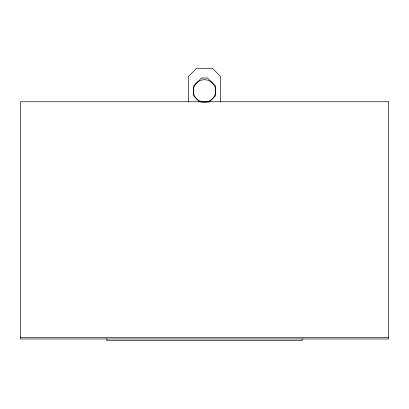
<?xml version="1.0" encoding="UTF-8"?>
<svg xmlns="http://www.w3.org/2000/svg" width="409" height="409" viewBox="0 0 409 409"><rect width="100%" height="100%" fill="white"/><g stroke="black" fill="none" stroke-linecap="round" stroke-linejoin="round"><path stroke-width="0.61" d="M20.45 337.369L388.55 337.369M302.128 338.759L302.128 340.569L106.872 340.559L106.872 338.759M220.502 102.04L220.502 76.432L212.501 68.431L196.499 68.431L188.498 76.432L188.498 102.04M203.917 102.081A11.201 11.201 0 0 1 194.899 85.123A11.201 11.201 0 0 1 214.101 85.123A11.201 11.201 0 0 1 205.083 102.081M201.458 78.032L193.299 86.197L193.299 95.588L199.745 102.04L209.255 102.04L215.701 95.588L215.701 86.197L207.542 78.032L201.458 78.032M388.55 101.744L20.45 101.744L20.45 338.969L388.55 338.969L388.55 101.744"/></g></svg>
